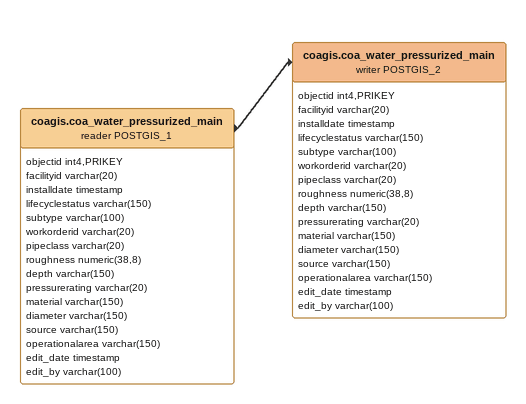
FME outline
coagis.coa_water_pressurized_main (reader POSTGIS_1)
    attributes: objectid int4,PRIKEY, facilityid varchar(20), installdate timestamp, lifecyclestatus varchar(150), subtype varchar(100), workorderid varchar(20), pipeclass varchar(20), roughness numeric(38,8), depth varchar(150), pressurerating varchar(20), material varchar(150), diameter varchar(150), source varchar(150), operationalarea varchar(150), edit_date timestamp, edit_by varchar(100)
    -> coagis.coa_water_pressurized_main (writer POSTGIS_2)
coagis.coa_water_pressurized_main (writer POSTGIS_2)
    attributes: objectid int4,PRIKEY, facilityid varchar(20), installdate timestamp, lifecyclestatus varchar(150), subtype varchar(100), workorderid varchar(20), pipeclass varchar(20), roughness numeric(38,8), depth varchar(150), pressurerating varchar(20), material varchar(150), diameter varchar(150), source varchar(150), operationalarea varchar(150), edit_date timestamp, edit_by varchar(100)
